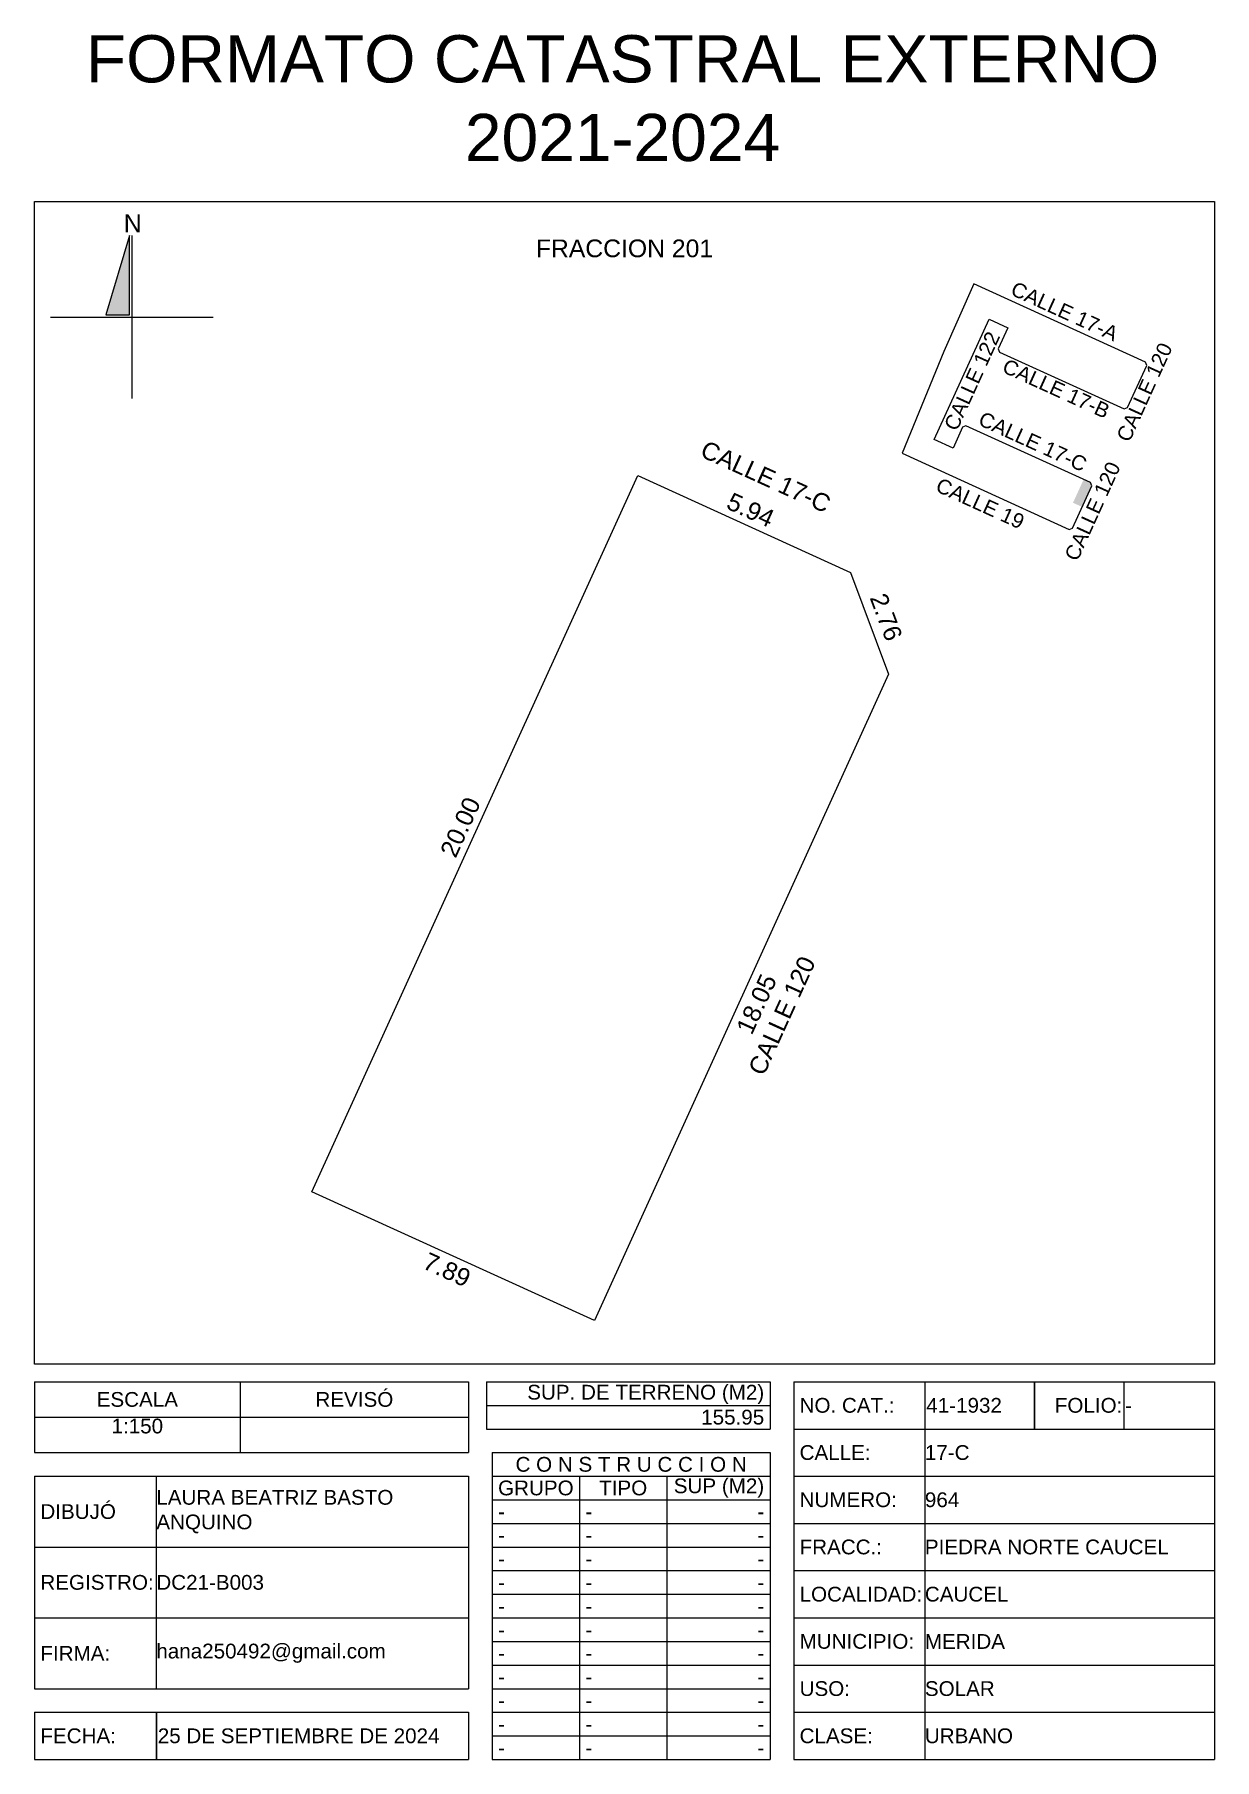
# Model space of a CAD drawing. Header units: inches. Extents: x 163.5 to 193.5, y 30.1 to 74.
import ezdxf

# ---------------------------------------------------------------- set-up
doc = ezdxf.new("R2010")
doc.units = ezdxf.units.IN
doc.header["$MEASUREMENT"] = 0
doc.layers.add('_DIV LOTES', color=7, linetype='Continuous')
doc.styles.add('Formato', font='arial.ttf')
doc.styles.add('Localizacion', font='arial.ttf')
doc.styles.get("Standard").update_dxf_attribs({"font": 'arial.ttf'})
doc.styles.add('Terreno', font='arial.ttf')
doc.dimstyles.new('T-100', dxfattribs={"dimscale": 0, "dimtxt": 0.45, "dimasz": 0.18, "dimexe": 0.18, "dimexo": 0.0625, "dimgap": 0.0905, "dimtad": 0, "dimzin": 1, "dimdsep": 46, "dimtxsty": 'Terreno', "dimblk": 'NONE', "dimcen": 0, "dimse1": 1, "dimse2": 1, "dimsd1": 1, "dimsd2": 1, "dimclrt": 256, "dimadec": 0, "dimazin": 0, "dimtfac": 1, "dimtix": 1, "dimtofl": 0, "dimtmove": 2, "dimatfit": 3, "dimldrblk": 'NONE', "dimfxl": 1, "dimtolj": 1, "dimarcsym": 0})
doc.dimstyles.new('U-100', dxfattribs={"dimscale": 0, "dimtxt": 0.375, "dimasz": 0.18, "dimexe": 0.18, "dimexo": 0.0625, "dimgap": 0.0905, "dimtad": 0, "dimzin": 1, "dimdsep": 46, "dimtxsty": 'Terreno', "dimblk": 'NONE', "dimcen": 0, "dimse1": 1, "dimse2": 1, "dimsd1": 1, "dimsd2": 1, "dimclrt": 256, "dimadec": 0, "dimazin": 0, "dimtfac": 1, "dimtix": 1, "dimtofl": 0, "dimtmove": 2, "dimatfit": 3, "dimldrblk": 'NONE', "dimfxl": 1, "dimtolj": 1, "dimarcsym": 0})

# ---------------------------------------------------------------- blocks, each defined once
blk = doc.blocks.new('*T4')
at = {"color": 0, "linetype": 'ByBlock', "lineweight": -2, "transparency": 16777216}
for p, q in [((0, 0), (11.036, 0)), ((0, 0), (0, -1.8)), ((5.23, 0), (5.23, -1.8)), ((11.036, 0), (11.036, -1.8)), ((0, -1.8), (11.036, -1.8))]:
    blk.add_line(p, q, dxfattribs=at)
at = {"layer": 'Defpoints', "color": 8, "linetype": 'ByBlock', "lineweight": 0, "transparency": 16777216}
blk.add_line((0, -0.9), (11.036, -0.9), dxfattribs=at)
at = {"color": 0, "lineweight": 18, "transparency": 16777216, "char_height": 0.375}
for s, insert, width, attachment_point in [('{\\C256;ESCALA}', (2.615, -0.45), 5.15762, 5), ('REVISÓ', (8.133, -0.45), 5.73486, 5), ('1:150', (2.615, -0.936), 5.15762, 2)]:
    blk.add_mtext(s, dxfattribs=dict(at, insert=insert, width=width, attachment_point=attachment_point))
blk = doc.blocks.new('*T5')
at = {"color": 0, "lineweight": -2, "transparency": 16777216}
for p, q in [((0, 0), (7.21, 0)), ((0, 0), (0, -0.6)), ((7.21, 0), (7.21, -0.6)), ((0, -0.6), (7.21, -0.6))]:
    blk.add_line(p, q, dxfattribs=at)
at = {"color": 0, "lineweight": 18, "transparency": 16777216, "insert": (7.06, -0.3), "char_height": 0.375, "width": 6.90975, "attachment_point": 6}
blk.add_mtext('155.95', dxfattribs=at)
blk = doc.blocks.new('*T6')
at = {"color": 0, "lineweight": -2, "transparency": 16777216}
for p, q in [((0, 0), (7.21, 0)), ((0, 0), (0, -0.6)), ((7.21, 0), (7.21, -0.6)), ((0, -0.6), (7.21, -0.6))]:
    blk.add_line(p, q, dxfattribs=at)
at = {"color": 0, "lineweight": 18, "transparency": 16777216, "insert": (7.06, -0.564), "char_height": 0.375, "width": 6.90975, "attachment_point": 9}
blk.add_mtext('{\\C256;  SUP. DE TERRENO (M2)   }', dxfattribs=at)
blk = doc.blocks.new('*T7')
at = {"color": 0, "lineweight": -2, "transparency": 16777216}
for p, q in [((0, 0), (3.336, 0)), ((0, 0), (0, -9.6)), ((0, -1.2), (3.336, -1.2)), ((0, -2.4), (3.336, -2.4)), ((0, -3.6), (3.336, -3.6)), ((0, -4.8), (3.336, -4.8)), ((0, -6), (3.336, -6)), ((0, -7.2), (3.336, -7.2)), ((0, -8.4), (3.336, -8.4)), ((0, -9.6), (3.336, -9.6))]:
    blk.add_line(p, q, dxfattribs=at)
at = {"layer": 'Defpoints', "color": 8, "linetype": 'ByBlock', "lineweight": 0, "transparency": 16777216}
blk.add_line((3.336, 0), (3.336, -9.6), dxfattribs=at)
at = {"color": 0, "lineweight": 18, "transparency": 16777216, "char_height": 0.375, "width": 3.03551, "attachment_point": 4, "style": 'Formato'}
for s, insert in [('NO. CAT.:', (0.15, -0.6)), ('CALLE:', (0.15, -1.8)), ('NUMERO:', (0.15, -3)), ('FRACC.:', (0.15, -4.2)), ('LOCALIDAD:', (0.15, -5.4)), ('MUNICIPIO:', (0.15, -6.6)), ('CLASE:', (0.15, -9))]:
    blk.add_mtext(s, dxfattribs=dict(at, insert=insert))
at = {"color": 0, "lineweight": 18, "transparency": 16777216, "insert": (0.15, -7.8), "char_height": 0.375, "width": 3.03551, "attachment_point": 4}
blk.add_mtext('USO:', dxfattribs=at)
blk = doc.blocks.new('*T8')
at = {"color": 0, "linetype": 'ByBlock', "lineweight": -2, "transparency": 16777216}
blk.add_line((0, 0), (7.363, 0), dxfattribs=at)
at = {"color": 0, "lineweight": -2, "transparency": 16777216}
for p, q in [((7.363, 0), (7.363, -8.4)), ((0, -1.2), (7.363, -1.2)), ((0, -2.4), (7.363, -2.4)), ((0, -3.6), (7.363, -3.6)), ((0, -4.8), (7.363, -4.8)), ((0, -6), (7.363, -6)), ((0, -7.2), (7.363, -7.2)), ((0, -8.4), (7.363, -8.4))]:
    blk.add_line(p, q, dxfattribs=at)
at = {"layer": 'Defpoints', "color": 8, "linetype": 'ByBlock', "lineweight": 0, "transparency": 16777216}
blk.add_line((0, 0), (0, -8.4), dxfattribs=at)
at = {"color": 0, "lineweight": 18, "transparency": 16777216, "char_height": 0.375, "width": 7.363, "attachment_point": 4}
for s, insert in [('17-C', (0, -0.6)), ('964', (0, -1.8)), ('PIEDRA NORTE CAUCEL', (0, -3)), ('CAUCEL', (0, -4.2)), ('MERIDA', (0, -5.4)), ('SOLAR', (0, -6.6)), ('URBANO', (0, -7.8))]:
    blk.add_mtext(s, dxfattribs=dict(at, insert=insert))
blk = doc.blocks.new('*T9')
at = {"color": 0, "lineweight": -2, "transparency": 16777216}
for p, q in [((0, 0), (2.782, 0)), ((2.782, 0), (2.782, -1.2)), ((0, -1.2), (2.782, -1.2))]:
    blk.add_line(p, q, dxfattribs=at)
at = {"layer": 'Defpoints', "color": 8, "linetype": 'ByBlock', "lineweight": 0, "transparency": 16777216}
blk.add_line((0, 0), (0, -1.2), dxfattribs=at)
at = {"color": 0, "lineweight": 18, "transparency": 16777216, "insert": (0.036, -0.6), "char_height": 0.375, "width": 2.7103, "attachment_point": 4}
blk.add_mtext('41-1932', dxfattribs=at)
blk = doc.blocks.new('*T10')
at = {"color": 0, "lineweight": -2, "transparency": 16777216}
for p, q in [((0, 0), (2.273, 0)), ((0, 0), (0, -1.2)), ((0, -1.2), (2.273, -1.2))]:
    blk.add_line(p, q, dxfattribs=at)
at = {"layer": 'Defpoints', "color": 8, "linetype": 'ByBlock', "lineweight": 0, "transparency": 16777216}
blk.add_line((2.273, 0), (2.273, -1.2), dxfattribs=at)
at = {"color": 0, "lineweight": 18, "transparency": 16777216, "insert": (2.237, -0.6), "char_height": 0.375, "width": 2.2007, "attachment_point": 6}
blk.add_mtext(' FOLIO:', dxfattribs=at)
blk = doc.blocks.new('*T11')
at = {"color": 0, "lineweight": -2, "transparency": 16777216}
for p, q in [((0, 0), (2.308, 0)), ((2.308, 0), (2.308, -1.2)), ((0, -1.2), (2.308, -1.2))]:
    blk.add_line(p, q, dxfattribs=at)
at = {"layer": 'Defpoints', "color": 8, "linetype": 'ByBlock', "lineweight": 0, "transparency": 16777216}
blk.add_line((0, 0), (0, -1.2), dxfattribs=at)
at = {"color": 0, "lineweight": 18, "transparency": 16777216, "insert": (0.036, -0.6), "char_height": 0.375, "width": 2.236, "attachment_point": 4}
blk.add_mtext('-', dxfattribs=at)
blk = doc.blocks.new('*T12')
at = {"color": 0, "lineweight": -2, "transparency": 16777216}
for p, q in [((0, 0), (3.098, 0)), ((0, 0), (0, -1.2)), ((0, -1.2), (3.098, -1.2))]:
    blk.add_line(p, q, dxfattribs=at)
at = {"layer": 'Defpoints', "color": 8, "linetype": 'ByBlock', "lineweight": 0, "transparency": 16777216}
blk.add_line((3.098, 0), (3.098, -1.2), dxfattribs=at)
at = {"color": 0, "lineweight": 18, "transparency": 16777216, "insert": (0.15, -0.6), "char_height": 0.375, "width": 2.79829, "attachment_point": 4}
blk.add_mtext('{\\C256;FECHA:}', dxfattribs=at)
blk = doc.blocks.new('*T13')
at = {"color": 0, "lineweight": -2, "transparency": 16777216}
for p, q in [((0, 0), (7.938, 0)), ((7.938, 0), (7.938, -1.2)), ((0, -1.2), (7.938, -1.2))]:
    blk.add_line(p, q, dxfattribs=at)
at = {"layer": 'Defpoints', "color": 8, "linetype": 'ByBlock', "lineweight": 0, "transparency": 16777216}
blk.add_line((0, 0), (0, -1.2), dxfattribs=at)
at = {"color": 0, "lineweight": 18, "transparency": 16777216, "insert": (0.036, -0.6), "char_height": 0.375, "width": 7.86619, "attachment_point": 4}
blk.add_mtext('{\\C256;25 DE SEPTIEMBRE DE 2024}', dxfattribs=at)
blk = doc.blocks.new('*T14')
at = {"color": 0, "lineweight": -2, "transparency": 16777216}
for p, q in [((0, 0), (7.065, 0)), ((0, 0), (0, -7.8)), ((7.065, 0), (7.065, -7.8)), ((0, -0.6), (7.065, -0.6)), ((2.22, -0.6), (2.22, -7.8)), ((4.44, -0.6), (4.44, -7.8)), ((0, -1.2), (7.065, -1.2)), ((0, -1.8), (7.065, -1.8)), ((0, -2.4), (7.065, -2.4)), ((0, -3), (7.065, -3)), ((0, -3.6), (7.065, -3.6)), ((0, -4.2), (7.065, -4.2)), ((0, -4.8), (7.065, -4.8)), ((0, -5.4), (7.065, -5.4)), ((0, -6), (7.065, -6)), ((0, -6.6), (7.065, -6.6)), ((0, -7.2), (7.065, -7.2)), ((0, -7.8), (7.065, -7.8))]:
    blk.add_line(p, q, dxfattribs=at)
at = {"color": 0, "lineweight": 18, "transparency": 16777216, "char_height": 0.375}
for s, insert, width, attachment_point in [('{\\C256;C O N S T R U C C I O N}', (3.532, -0.3), 7.065, 5), ('GRUPO', (1.11, -0.9), 2.22, 5), ('TIPO', (3.33, -0.9), 2.22, 5), ('SUP (M2)', (6.915, -0.9), 2.325, 6), ('-', (0.15, -1.5), 1.92, 4), ('-', (2.37, -1.5), 1.92, 4), ('-', (0.15, -2.1), 1.92, 4), ('-', (2.37, -2.1), 1.92, 4), ('-', (0.15, -2.7), 1.92, 4), ('-', (2.37, -2.7), 1.92, 4), ('-', (0.15, -3.3), 1.92, 4), ('-', (2.37, -3.3), 1.92, 4), ('-', (0.15, -3.9), 1.92, 4), ('-', (2.37, -3.9), 1.92, 4), ('-', (0.15, -4.5), 1.92, 4), ('-', (2.37, -4.5), 1.92, 4), ('-', (0.15, -5.1), 1.92, 4), ('-', (2.37, -5.1), 1.92, 4), ('-', (0.15, -5.7), 1.92, 4), ('-', (2.37, -5.7), 1.92, 4), ('-', (0.15, -6.3), 1.92, 4), ('-', (2.37, -6.3), 1.92, 4), ('-', (0.15, -6.9), 1.92, 4), ('-', (2.37, -6.9), 1.92, 4), ('-', (0.15, -7.5), 1.92, 4), ('-', (2.37, -7.5), 1.92, 4), ('-', (6.915, -7.5), 2.325, 6)]:
    blk.add_mtext(s, dxfattribs=dict(at, insert=insert, width=width, attachment_point=attachment_point))
at = {"color": 0, "lineweight": 18, "transparency": 16777216, "char_height": 0.375, "width": 2.325, "attachment_point": 6, "style": 'Formato'}
for insert in [(6.915, -1.5), (6.915, -2.1), (6.915, -2.7), (6.915, -3.3), (6.915, -3.9), (6.915, -4.5), (6.915, -5.1), (6.915, -5.7), (6.915, -6.3), (6.915, -6.9)]:
    blk.add_mtext('-', dxfattribs=dict(at, insert=insert))
blk = doc.blocks.new('*T15')
at = {"color": 0, "lineweight": -2, "transparency": 16777216}
for p, q in [((0, 0), (11.036, 0)), ((0, 0), (0, -5.4)), ((11.036, 0), (11.036, -5.4)), ((0, -5.4), (11.036, -5.4))]:
    blk.add_line(p, q, dxfattribs=at)
at = {"layer": 'Defpoints', "color": 8, "linetype": 'ByBlock', "lineweight": 0, "transparency": 16777216}
for p, q in [((3.098, 0), (3.098, -5.4)), ((0, -1.8), (11.036, -1.8)), ((0, -3.6), (11.036, -3.6))]:
    blk.add_line(p, q, dxfattribs=at)
at = {"color": 0, "lineweight": 18, "transparency": 16777216, "char_height": 0.375, "width": 7.93819, "attachment_point": 4, "style": 'Formato'}
for s, insert in [('LAURA BEATRIZ BASTO ANQUINO', (3.098, -0.9)), ('DC21-B003', (3.098, -2.7)), ('hana250492@gmail.com', (3.098, -4.5))]:
    blk.add_mtext(s, dxfattribs=dict(at, insert=insert))
at = {"color": 0, "lineweight": 18, "transparency": 16777216, "char_height": 0.375, "width": 2.79829, "attachment_point": 4}
for s, insert in [('DIBUJÓ', (0.15, -0.9)), ('REGISTRO:', (0.15, -2.7)), ('FIRMA:', (0.15, -4.5))]:
    blk.add_mtext(s, dxfattribs=dict(at, insert=insert))
blk = doc.blocks.new('Norte')
blk.add_hatch(color=256).paths.add_polyline_path([(2254.291, 2179.168), (2254.691, 2179.168), (2254.691, 2180.508)])
for p, q in [((2254.731, 2180.508), (2254.731, 2177.748)), ((2253.351, 2179.128), (2256.111, 2179.128))]:
    blk.add_line(p, q)
blk.add_lwpolyline([(2254.691, 2180.508), (2254.291, 2179.168), (2254.691, 2179.168)], close=True)
at = {"insert": (2254.595, 2180.866), "char_height": 0.3, "width": 0.27128, "attachment_point": 1, "style": 'Localizacion'}
blk.add_mtext('N', dxfattribs=at)
blk = doc.blocks.new('*D20')
at = {"layer": 'Defpoints', "color": 0, "transparency": 16777216}
for p in [(187.583, 68.043), (187.402, 67.645), (191.762, 65.66)]:
    blk.add_point(p, dxfattribs=at)
at = {"transparency": 16777216, "insert": (189.707, 66.949), "char_height": 0.375, "attachment_point": 5, "rotation": 335.528, "style": 'Terreno'}
blk.add_mtext('\\A1;CALLE 17-A', dxfattribs=at)
blk = doc.blocks.new('_None')
blk = doc.blocks.new('*D21')
at = {"layer": 'Defpoints', "color": 0, "transparency": 16777216}
for p in [(185.577, 63.343), (189.827, 61.408), (189.686, 61.098)]:
    blk.add_point(p, dxfattribs=at)
at = {"transparency": 16777216, "insert": (187.561, 62.065), "char_height": 0.375, "attachment_point": 5, "rotation": 335.528, "style": 'Terreno'}
blk.add_mtext('\\A1;CALLE 19', dxfattribs=at)
blk = doc.blocks.new('*D22')
at = {"layer": 'Defpoints', "color": 0, "transparency": 16777216}
for p in [(190.4, 62.513), (190.588, 62.428), (189.912, 61.44)]:
    blk.add_point(p, dxfattribs=at)
at = {"transparency": 16777216, "insert": (190.418, 61.868), "char_height": 0.375, "attachment_point": 5, "rotation": 65.528, "style": 'Terreno'}
blk.add_mtext('\\A1;CALLE 120', dxfattribs=at)
blk = doc.blocks.new('*D23')
at = {"layer": 'Defpoints', "color": 0, "transparency": 16777216}
for p in [(187.199, 64.04), (187.269, 64.194), (190.369, 62.598)]:
    blk.add_point(p, dxfattribs=at)
at = {"transparency": 16777216, "insert": (188.898, 63.637), "char_height": 0.375, "attachment_point": 5, "rotation": 335.528, "style": 'Terreno'}
blk.add_mtext('\\A1;CALLE 17-C', dxfattribs=at)
blk = doc.blocks.new('*D24')
at = {"layer": 'Defpoints', "color": 0, "transparency": 16777216}
for p in [(187.789, 66.751), (187.912, 66.694), (186.395, 63.688)]:
    blk.add_point(p, dxfattribs=at)
at = {"transparency": 16777216, "insert": (187.355, 65.178), "char_height": 0.375, "attachment_point": 5, "rotation": 65.528, "style": 'Terreno'}
blk.add_mtext('\\A1;CALLE 122', dxfattribs=at)
blk = doc.blocks.new('*D25')
at = {"layer": 'Defpoints', "color": 0, "transparency": 16777216}
for p in [(188.052, 65.913), (191.221, 64.471), (191.16, 64.337)]:
    blk.add_point(p, dxfattribs=at)
at = {"transparency": 16777216, "insert": (189.493, 64.984), "char_height": 0.375, "attachment_point": 5, "rotation": 335.528, "style": 'Terreno'}
blk.add_mtext('\\A1;CALLE 17-B', dxfattribs=at)
blk = doc.blocks.new('*D26')
at = {"layer": 'Defpoints', "color": 0, "transparency": 16777216}
for p in [(191.794, 65.576), (191.949, 65.505), (191.306, 64.502)]:
    blk.add_point(p, dxfattribs=at)
at = {"transparency": 16777216, "insert": (191.739, 64.894), "char_height": 0.375, "attachment_point": 5, "rotation": 65.528, "style": 'Terreno'}
blk.add_mtext('\\A1;CALLE 120', dxfattribs=at)
blk = doc.blocks.new('*D27')
at = {"layer": 'Defpoints', "color": 0, "transparency": 16777216}
for p in [(178.491, 62.939), (178.857, 62.773), (170.572, 44.569)]:
    blk.add_point(p, dxfattribs=at)
at = {"transparency": 16777216, "insert": (174.348, 53.838), "char_height": 0.45, "attachment_point": 5, "rotation": 65.528, "style": 'Terreno'}
blk.add_mtext('\\A1;20.00', dxfattribs=at)
blk = doc.blocks.new('*D28')
at = {"layer": 'Defpoints', "color": 0, "transparency": 16777216}
for p in [(185.233, 57.728), (177.756, 41.3), (178.138, 41.126)]:
    blk.add_point(p, dxfattribs=at)
at = {"transparency": 16777216, "insert": (181.877, 49.34), "char_height": 0.45, "attachment_point": 5, "rotation": 65.528, "style": 'Terreno'}
blk.add_mtext('\\A1;18.05', dxfattribs=at)
blk = doc.blocks.new('*D29')
at = {"layer": 'Defpoints', "color": 0, "transparency": 16777216}
for p in [(170.572, 44.569), (170.413, 44.222), (177.756, 41.3)]:
    blk.add_point(p, dxfattribs=at)
at = {"transparency": 16777216, "insert": (174.005, 42.587), "char_height": 0.45, "attachment_point": 5, "rotation": 335.528, "style": 'Terreno'}
blk.add_mtext('\\A1;7.89', dxfattribs=at)
blk = doc.blocks.new('*D30')
at = {"layer": 'Defpoints', "color": 0, "transparency": 16777216}
for p in [(178.857, 62.773), (184.429, 60.669), (184.266, 60.311)]:
    blk.add_point(p, dxfattribs=at)
at = {"transparency": 16777216, "insert": (181.724, 61.9), "char_height": 0.45, "attachment_point": 5, "rotation": 335.528, "style": 'Terreno'}
blk.add_mtext('\\A1;5.94', dxfattribs=at)
blk = doc.blocks.new('*D31')
at = {"layer": 'Defpoints', "color": 0, "transparency": 16777216}
for p in [(184.266, 60.311), (185.653, 57.886), (185.233, 57.728)]:
    blk.add_point(p, dxfattribs=at)
at = {"transparency": 16777216, "insert": (185.169, 59.177), "char_height": 0.45, "attachment_point": 5, "rotation": 290.528, "style": 'Terreno'}
blk.add_mtext('\\A1;2.76', dxfattribs=at)
blk = doc.blocks.new('*D32')
at = {"layer": 'Defpoints', "color": 0, "transparency": 16777216}
for p in [(178.857, 62.773), (184.813, 61.514), (184.266, 60.311)]:
    blk.add_point(p, dxfattribs=at)
at = {"transparency": 16777216, "insert": (182.109, 62.745), "char_height": 0.45, "attachment_point": 5, "rotation": 335.528, "style": 'Terreno'}
blk.add_mtext('\\A1;CALLE 17-C', dxfattribs=at)
blk = doc.blocks.new('*D33')
at = {"layer": 'Defpoints', "color": 0, "transparency": 16777216}
for p in [(185.233, 57.728), (177.756, 41.3), (178.784, 40.832)]:
    blk.add_point(p, dxfattribs=at)
at = {"transparency": 16777216, "insert": (182.522, 49.046), "char_height": 0.45, "attachment_point": 5, "rotation": 65.528, "style": 'Terreno'}
blk.add_mtext('\\A1;CALLE 120', dxfattribs=at)
blk = doc.blocks.new('*D35')
at = {"layer": 'Defpoints', "color": 0, "transparency": 16777216}
for p in [(163.518, 69.739), (193.518, 69.739), (193.518, 68.547)]:
    blk.add_point(p, dxfattribs=at)
at = {"transparency": 16777216, "insert": (178.518, 68.547), "char_height": 0.45, "width": 5.55464, "attachment_point": 5, "style": 'Terreno'}
blk.add_mtext('\\A1;FRACCION 201', dxfattribs=at)

msp = doc.modelspace()

# ---------------------------------------------------------------- hatches: boundary and pattern name
h = msp.add_hatch(color=256)
h.dxf.hatch_style = 1
h.paths.add_polyline_path([(190.4, 62.513), (190.369, 62.598), (190.192, 62.678), (189.921, 62.083), (190.156, 61.977)])

# ---------------------------------------------------------------- linework, layer by layer
at = {"lineweight": 18}
msp.add_lwpolyline([(163.518, 69.739), (193.518, 69.739), (193.518, 40.189), (163.518, 40.189)], close=True, dxfattribs=at)
at = {"layer": '_DIV LOTES'}
for points in [[(189.827, 61.408), (189.912, 61.44), (190.4, 62.513), (190.369, 62.598), (187.199, 64.04), (187.115, 64.008), (186.871, 63.472), (186.395, 63.688), (187.789, 66.751), (188.264, 66.534), (188.02, 65.998), (188.052, 65.913), (191.221, 64.471), (191.306, 64.502), (191.794, 65.576), (191.762, 65.66), (187.402, 67.645), (186.639, 65.927), (185.577, 63.343), (189.827, 61.408)], [(170.572, 44.569), (178.857, 62.773), (184.266, 60.311), (185.233, 57.728), (177.756, 41.3), (170.572, 44.569)]]:
    msp.add_lwpolyline(points, dxfattribs=at)

# ---------------------------------------------------------------- block references
at = {"lineweight": 25, "xscale": 1.5, "yscale": 1.5, "zscale": 1.5}
msp.add_blockref('Norte', (-3216.104, -3201.888), dxfattribs=at)
for name, p in [('*T4', (163.518, 39.739)), ('*T6', (175.01, 39.739)), ('*T7', (182.82, 39.739)), ('*T9', (186.155, 39.739)), ('*T10', (188.938, 39.739)), ('*T11', (191.21, 39.739)), ('*T5', (175.01, 39.139)), ('*T8', (186.155, 38.539)), ('*T14', (175.155, 37.939)), ('*T15', (163.518, 37.339)), ('*T12', (163.518, 31.339)), ('*T13', (166.617, 31.339))]:
    msp.add_blockref(name, p)

# ---------------------------------------------------------------- texts
at = {"lineweight": 18, "insert": (178.468, 72.36), "char_height": 1.2, "width": 31.23058, "attachment_point": 5, "style": 'Formato'}
msp.add_mtext('\\A1;FORMATO CATASTRAL EXTERNO 2021-2024', dxfattribs=at)

# ---------------------------------------------------------------- dimensions: what is measured, and where the dimension line sits
dim = msp.add_linear_dim(base=(193.518, 68.547), p1=(163.518, 69.739), p2=(193.518, 69.739), text='FRACCION 201', dimstyle='T-100', override={"dimscale": 1})
dim.commit()
dim.dimension.update_dxf_attribs({"geometry": '*D35', "text_midpoint": (178.518, 68.547)})
for base, p1, p2, angle, text, picture, middle in [((187.583, 68.043), (191.762, 65.66), (187.402, 67.645), 155.528, 'CALLE 17-A', '*D20', (189.707, 66.949)), ((187.912, 66.694), (186.395, 63.688), (187.789, 66.751), 65.528, 'CALLE 122', '*D24', (187.355, 65.178)), ((191.16, 64.337), (188.052, 65.913), (191.221, 64.471), 335.528, 'CALLE 17-B', '*D25', (189.493, 64.984)), ((191.949, 65.505), (191.306, 64.502), (191.794, 65.576), 65.528, 'CALLE 120', '*D26', (191.739, 64.894)), ((187.269, 64.194), (190.369, 62.598), (187.199, 64.04), 155.528, 'CALLE 17-C', '*D23', (188.898, 63.637)), ((190.588, 62.428), (189.912, 61.44), (190.4, 62.513), 65.528, 'CALLE 120', '*D22', (190.418, 61.868))]:
    dim = msp.add_linear_dim(base=base, p1=p1, p2=p2, angle=angle, text=text, dimstyle='U-100', override={"dimscale": 1})
    dim.commit()
    dim.dimension.update_dxf_attribs({"geometry": picture, "text_midpoint": middle, "dimtype": 161})
for p1, p2, distance, text, dimstyle, picture, middle in [((178.857, 62.773), (184.266, 60.311), 1.322, 'CALLE 17-C', 'T-100', '*D32', (182.109, 62.745)), ((185.577, 63.343), (189.827, 61.408), -0.341, 'CALLE 19', 'U-100', '*D21', (187.561, 62.065)), ((185.233, 57.728), (177.756, 41.3), 1.129, 'CALLE 120', 'T-100', '*D33', (182.522, 49.046))]:
    dim = msp.add_aligned_dim(p1=p1, p2=p2, distance=distance, text=text, dimstyle=dimstyle, override={"dimscale": 1})
    dim.commit()
    dim.dimension.update_dxf_attribs({"geometry": picture, "text_midpoint": middle})
for p1, p2, distance, picture, middle in [((170.572, 44.569), (178.857, 62.773), 0.402, '*D27', (174.348, 53.838)), ((178.857, 62.773), (184.266, 60.311), 0.394, '*D30', (181.724, 61.9)), ((184.266, 60.311), (185.233, 57.728), 0.448, '*D31', (185.169, 59.177)), ((185.233, 57.728), (177.756, 41.3), 0.42, '*D28', (181.877, 49.34)), ((177.756, 41.3), (170.572, 44.569), 0.382, '*D29', (174.005, 42.587))]:
    dim = msp.add_aligned_dim(p1=p1, p2=p2, distance=distance, dimstyle='T-100', override={"dimscale": 1})
    dim.commit()
    dim.dimension.update_dxf_attribs({"geometry": picture, "text_midpoint": middle})

doc.saveas('drawing.dxf')
